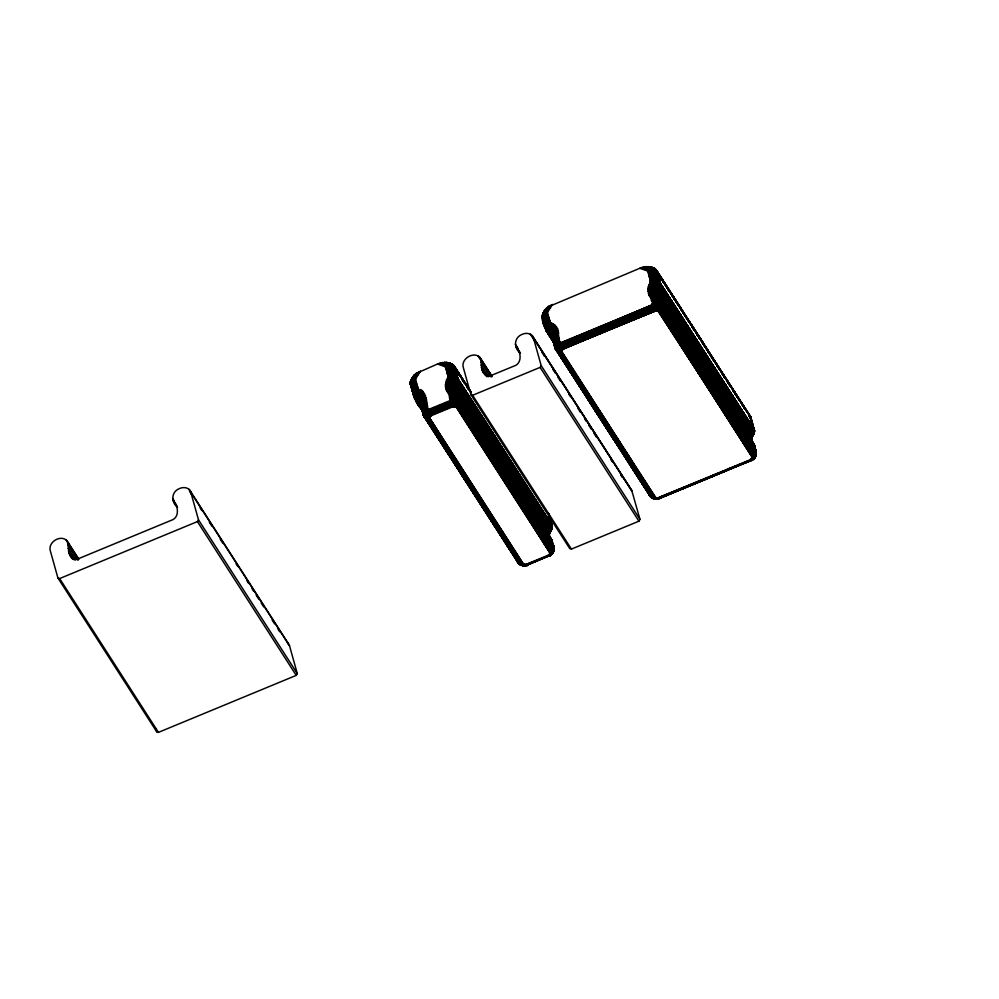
<?xml version="1.0" encoding="UTF-8"?>
<svg xmlns="http://www.w3.org/2000/svg" width="999" height="999" viewBox="0 0 999 999"><rect width="100%" height="100%" fill="white"/><g stroke="black" fill="none" stroke-linecap="round" stroke-linejoin="round"><path stroke-width="1.5" d="M177.585 507.355C170.966 502.435 171.154 492.07 178.908 488.823C182.817 486.6 189.298 487.162 190.747 492.107L198.501 519.855L297.302 673.651L296.228 675.386L158.454 732.367L156.718 731.792L57.917 577.984L50.162 550.237C48.289 541.783 60.864 534.29 67.02 540.771L78.746 559.015M422.34 410.114C413.648 402.122 413.461 391.97 411.263 381.456L414.173 375.212L416.196 373.401L437.45 364.048L446.016 362.387L453.321 364.96L454.795 367.033L458.291 379.732L455.507 386.513L456.168 391.471L551.947 540.322L552.022 543.781L552.135 540.684L548.838 534.627L549.388 530.669L551.76 525.799L549.363 516.096M520.267 353.134C513.648 348.226 513.848 337.862 521.59 334.615C525.511 332.392 531.992 332.954 533.441 337.899L541.183 365.646L639.997 519.443L638.91 521.178L571.428 549.088L569.705 548.513L470.891 394.705L463.149 366.958C461.263 358.504 473.851 351.011 479.995 357.492L491.72 375.736M682.292 488.636L658.666 498.076L654.782 497.564L561.588 351.361L563.561 348.876L631.643 319.942L562.999 347.889L560.377 350.749L607.292 424.7M554.695 343.943L546.441 331.181L542.507 317.819L542.682 314.098L545.404 309.553C539.348 315.984 543.256 326.086 547.552 332.38L555.107 344.093L547.552 332.38L546.977 330.719L547.864 329.895C555.407 330.032 552.722 341.758 553.758 342.495L546.103 330.507L542.732 315.547L543.194 313.112L547.789 307.018L639.722 268.306C645.142 265.846 653.621 265.647 657.067 271.291L680.282 307.255M553.521 342.582L553.334 332.979L551.66 330.644L546.49 326.86L544.005 314.048L547.789 307.018L544.992 313.374L547.539 324.837C549.612 325.899 546.078 329.42 545.741 329.195C543.131 324.113 539.11 313.811 547.452 312.35L546.79 312.562L550.274 322.652C544.992 328.271 549.325 335.527 554.058 339.66L549.475 332.355L547.202 331.668L546.191 330.032L547.165 326.161L550.324 322.627L547.452 312.35L552.41 304.408L546.828 312.325L550.724 305.182L546.241 312.337L548.189 324.2C540.297 331.431 554.657 331.943 553.995 338.923L553.571 339.498C553.658 348.564 551.573 331.181 558.541 333.054C558.478 328.246 554.944 323.838 550.287 322.665L545.941 327.522L546.728 331.643M421.466 403.159L419.48 399.45L413.948 395.442L410.751 382.23L410.976 380.219L414.173 375.212L411.613 380.681L414.635 392.769L414.135 394.518L421.054 400.599L421.89 410.015L423.089 399.413L420.604 395.055L415.559 391.508L412.999 380.045L416.196 373.401L412.038 380.369L414.635 392.769L414.123 397.19L420.504 401.311L424.4 413.598L424.587 416.845L426.461 418.007L429.607 418.057L452.634 454.82M471.366 392.719L454.795 367.033L452.734 365.522L449.75 364.91L446.565 365.971L448.264 376.935C444.705 381.868 444.18 389.485 448.938 393.843L450.062 401.336L452.909 406.743L431.58 415.547L428.896 409.34C421.503 404.845 421.153 422.077 429.72 418.281L523.364 563.998L526.685 564.285L549.325 554.67L549.875 552.734L456.406 407.255L452.909 406.743L450.786 400.537L451.848 398.276L450.412 391.67C446.178 387.237 448.813 381.368 450.561 376.548L446.64 366.046L441.009 362.899C444.905 366.82 450.999 362.849 454.582 366.483L452.185 364.198L448.002 362.724L453.321 364.96M558.541 333.054L558.304 336.526L560.114 343.231L563.211 349.026C561.538 348.826 556.655 349.076 558.004 351.723L581.118 387.974M707.105 358.216L730.431 394.73L659.153 284.49L655.119 282.143L650.536 281.206L647.727 289.198L649.2 295.567C655.968 290.372 662.05 298.214 662.287 304.732L755.669 449.8C757.392 453.808 755.381 459.103 751.136 460.564L659.54 498.139L655.644 497.539L561.7 351.611C555.869 354.146 555.943 346.166 562.524 348.151L654.52 310.627L658.703 310.689L752.259 457.23L750.299 459.74L659.028 497.477C657.042 500.874 650.262 498.364 648.925 494.393L557.43 351.386C551.76 349.001 557.017 338.661 560.889 342.657L563.286 348.414L654.82 311.139L657.916 310.926L717.469 402.26M756.018 450.574L755.906 455.544L753.371 457.954L752.996 459.528L727.547 469.268M549.35 515.909L552.085 526.448L549.013 533.578L552.06 528.359L551.96 525.287L552.222 527.185L551.448 529.807L549.188 532.067M496.328 527.597L520.154 564.098L522.177 565.521L527.222 565.159L521.003 565.134L516.795 560.676L519.193 562.937C520.579 566.321 525.574 566.421 527.984 564.597L548.951 555.931C553.346 554.857 555.007 549.375 553.396 545.554L459.927 400.062L455.644 397.852L450.237 398.526L455.719 398.439L460.039 400.899L553.396 545.554L553.983 547.864L553.121 552.609L548.713 556.293L548.014 555.481L550.561 555.357L552.709 553.246L553.871 546.965L553.434 551.136L550.049 553.296M448.251 453.946L423.663 415.946C421.678 407.917 426.511 408.991 429.695 415.247L431.58 415.547L430.194 415.684L427.46 412.287L427.535 407.929C427.884 403.371 423.264 382.142 416.371 392.295C414.048 398.189 419.006 401.948 422.065 406.343L417.495 399.026L413.948 396.428L410.514 384.44L410.689 380.769L414.173 375.212M450.049 364.098L448.539 362.924C456.456 363.911 457.142 373.851 456.868 380.232C453.583 383.616 452.759 389.21 456.88 392.457C460.102 396.278 462.275 404.745 456.406 407.255L549.875 552.734L551.011 552.122L457.28 406.318L455.294 405.432L451.91 405.769L430.282 414.822L428.434 416.808L428.509 418.643L522.589 563.985L524.487 564.959L527.559 564.822L549.2 555.806L550.824 554.37L551.173 552.459L456.768 406.705L452.235 406.368L430.694 415.347L429.083 416.958L429.12 418.494L521.977 564.135C536.688 566.508 517.844 567.207 517.132 561.438L423.464 415.584C421.366 412.999 427.934 405.794 427.11 409.428L424.4 413.598L424.687 417.357L422.977 414.11C424.225 417.107 429.008 419.568 430.669 416.034M542.757 317.32L542.407 316.608C544.667 309.228 541.121 315.934 542.844 318.519L542.869 316.683C541.283 314.46 545.541 312.637 547.452 312.35L543.294 313.024L546.64 308.029L543.606 314.41L546.615 326.086L543.244 314.335L545.741 309.041L543.194 313.112M421.353 390.646L418.781 395.229L418.444 398.663L417.495 399.026L413.936 396.303L410.389 383.766C412.063 378.234 409.49 381.556 410.864 385.202L410.689 380.769L413.486 376.123L410.689 380.769L415.472 379.033L420.417 371.091L414.81 379.233L418.294 389.335C410.352 395.392 417.457 404.832 422.477 410.252M754.395 430.182L753.733 434.066L751.473 436.326L753.471 434.465L754.495 430.856L754.245 429.545L754.345 432.617L752.547 435.864L754.495 430.856L750.324 416.233L667.944 288.898L670.391 292.769M527.222 565.159L524 565.671L523.638 564.21L521.078 564.972L518.906 563.561L425.025 417.395L425.512 413.773L429.095 410.002L450.062 401.336L454.807 404.058L455.944 406.818L455.631 404.17L449.862 400.661L428.896 409.34L425.986 412.025L424.525 414.997L426.398 416.595L429.595 417.345C427.36 419.655 424.076 417.282 423.139 414.885M525.462 497.939L548.838 534.627L549.525 538.349L549.363 534.115L551.66 529.37L551.186 527.584L457.992 381.506L452.485 365.022L449.825 364.248L446.216 365.734L439.21 363.399L445.342 366.683L448.214 376.948L453.896 378.334L457.992 381.506L552.085 526.448L551.286 529.97L552.222 526.61L548.613 513.299L552.11 525.936C549.825 534.715 551.623 531.368 551.76 525.799L458.191 380.906L454.745 376.96L450.599 365.197L446.016 362.387L452.634 364.498L454.795 367.033L457.804 379.121L454.932 385.801L455.082 389.685L481.743 430.969M553.633 336.613C554.145 331.493 542.832 330.994 547.627 326.586C556.593 324.9 554.145 338.012 556.218 343.631C553.546 346.491 555.606 351.236 559.315 351.598L561.525 351.061L557.617 350.449L557.804 348.976L561.525 344.58L652.597 306.318L659.989 307.018L661.825 308.554L755.494 453.496C757.042 456.58 753.596 459.715 750.798 460.402L682.779 488.386M650.274 266.983C658.391 267.657 659.028 277.048 660.077 283.379C659.752 287.075 655.519 289.847 657.367 293.943C660.988 298.451 665.784 307.992 658.691 311.513L752.16 456.993L752.734 456.718L755.294 454.033L755.669 449.8L697.364 359.665M553.808 546.653C554.183 548.551 552.722 555.357 552.122 552.297C555.681 549 550.948 556.643 548.713 556.293L552.859 552.996L553.808 546.653L541.733 527.522M548.526 556.156C551.336 555.556 554.645 552.272 553.209 549.238L459.103 403.746L455.844 402.11L450.312 402.06L429.345 410.726L424.525 414.997L423.239 413.349C422.515 407.617 417.932 398.676 425.599 395.454M557.617 350.449L556.78 349.825L553.871 337.4L558.404 335.377L559.515 341.233M416.071 398.039L417.232 398.064L417.632 393.219L419.318 389.635L417.732 390.147L416.183 393.693L420.055 396.191L421.853 398.701L422.54 401.798L421.528 404.071L421.553 409.328L421.89 404.071L425.212 402.235L426.411 402.048L425.824 403.334L427.147 408.104M580.232 387.262L555.644 349.263L555.244 345.105C561.9 336.438 557.042 346.491 562.762 349.288L558.116 350.686C554.383 348.089 552.609 341.77 553.871 337.4C553.009 342.557 556.768 346.316 556.93 350.974L651.198 497.077L652.959 498.326L656.231 498.439L653.633 498.701L651.685 497.29L558.266 351.361L558.578 348.601L561.8 345.279L607.242 325.949M553.359 340.297L554.133 338.823C555.806 333.828 552.897 328.821 548.164 327.023L549.712 323.476L551.311 322.964L549.3 327.822L549.475 332.355L547.727 331.943L547.889 326.81L546.815 325.761L544.005 314.048L543.269 313.898L547.452 312.35M548.876 537.824L549.388 530.669L479.445 421.216L526.935 492.532L550.012 529.345L550.511 531.193L549.038 534.727L549.812 532.642M754.495 431.443L750.898 417.557L748.538 414.747L750.012 415.746L750.524 418.394L749.6 415.334L656.131 269.842L650.824 267.183L652.335 268.356M647.727 289.198L654.195 289.722L657.604 292.108L751.073 437.587L751.485 441.258C750.274 436.838 755.232 433.853 754.27 429.67M660.751 299.138C655.606 295.217 655.294 288.499 659.203 283.816L657.03 281.219L652.871 269.455L648.289 266.646L656.006 269.63C654.482 266.82 648.913 268.044 648.838 270.342L650.536 281.194L656.268 282.168L660.476 285.165L742.344 411.8L730.669 393.693M751.485 441.258L751.66 434.927L754.033 429.483L750.012 415.746M756.018 455.069L754.807 457.717L750.998 460.551L755.394 456.868L756.006 450.487L732.392 413.848M553.746 550.811C553.384 555.207 544.73 557.405 552.172 553.908C555.819 549.725 552.497 544.567 551.81 539.984L525.886 499.75M421.765 408.329L415.734 398.613L416.371 392.295L413.761 395.679L413.936 396.303L415.909 393.481L414.822 392.432L412.025 380.719L415.472 379.033L418.344 389.298L414.51 393.544L419.68 397.327L421.341 399.662L421.403 408.603M752.547 435.864L754.158 432.692L752.859 427.347M450.599 365.197L454.195 376.798C448.551 385.639 456.93 392.382 456.431 400.974L458.516 405.806L481.53 442.507L551.523 551.735L551.211 554.457L548.926 554.994L550.474 555.419L553.421 551.748L553.97 547.777L553.871 549.737L541.683 530.244M450.974 363.736L447.14 364.935L442.769 362.55L453.346 365.359L457.792 379.682L551.66 526.398L551.898 528.871L549.825 531.905M682.055 488.336L751.485 460.052L754.058 458.391L754.62 456.605L660.801 310.065L661.038 306.318L658.516 297.202L655.356 291.621L657.554 281.368L654.757 269.28L649.662 266.82L653.259 267.994M616.92 442.819L652.135 497.427C653.071 500.774 662.799 497.452 656.418 498.751L659.864 498.301L752.172 460.015L754.982 457.505L756.156 451.323L662.2 304.32M654.083 268.481L648.626 269.992L641.483 267.657L647.627 270.929L650.486 281.206L656.468 281.056L660.464 283.441L753.933 428.921L754.17 433.129M550.861 530.544L549.8 530.681L551.798 528.921L551.997 525.424M558.266 330.844L553.783 334.365L553.758 342.495C550.362 338.649 565.721 331.955 553.746 339.385M542.519 315.971L542.969 313.549L546.341 312.225L549.163 306.069L545.042 312.899L546.153 312.799L550.274 322.652L548.189 324.2L545.591 312.712L549.425 323.189L554.145 326.236L556.443 329.458L557.205 335.552L555.119 338.411C559.79 351.598 553.633 352.959 553.434 338.773M752.022 424.45L750.898 417.557L753.059 427.584M423.464 415.584L421.416 406.843L422.864 404.795L426.223 403.234L422.177 405.794L421.541 409.253L423.301 401.148L423.089 399.413L421.853 398.701M543.094 316.046L542.957 313.599L545.129 310.052L544.942 312.3M705.606 479.045L728.408 469.805L659.727 498.289L653.783 498.676L559.54 352.048L561.663 350.462L556.98 348.164L561.063 343.256L583.891 333.878L560.302 343.818L559.103 342.744L557.817 336.688L558.441 341.82L555.219 346.678L556.518 348.351L556.818 345.829L560.114 341.87M750.536 441.221L753.621 434.066L753.458 431.843L659.989 286.351L656.056 283.017L650.536 281.194L648.264 270.604L641.483 267.657M596.253 406.343L655.169 497.102L651.198 497.077L557.43 351.386C556.518 348.476 561.7 348.214 563.561 348.876L654.82 311.139L652.147 304.92L652.434 302.809C655.631 301.698 660.938 301.261 662.312 305.157L755.756 450.224C758.99 460.039 746.203 462.45 739.784 464.46M556.518 326.91C553.508 328.833 550.774 333.204 553.458 336.476M550.511 531.193L551.186 527.584L469.255 400.499M553.871 549.737L551.61 539.622M754.357 446.316L753.895 443.881L716.308 385.389M649.2 295.567L650.474 297.302C653.346 294.63 658.741 294.093 660.426 298.389L754.083 444.243L756.231 451.623L754.932 457.305C753.658 458.778 749.824 460.914 752.147 459.615C757.142 458.154 756.355 450.811 754.607 447.127M656.855 270.741L653.97 268.244L651.723 267.695L654.919 268.756C658.478 272.59 659.74 279.32 659.153 284.49L659.615 286.925L671.053 305.482L670.654 306.081M454.046 365.859L457.167 378.559L455.257 382.33L455.507 386.513L548.975 532.005L548.826 536.301M424.538 393.594L421.728 396.328L420.379 399.438L421.665 404.845L421.303 407.792L421.553 404.745C421.328 409.403 423.289 418.569 429.907 416.745C424.213 415.334 422.789 407.829 423.201 402.959L425.362 412.937L429.982 416.645M450.312 402.06L454.757 404.745L455.644 406.668C460.352 401.036 455.881 391.171 449.862 388.336L449.662 383.042L451.848 378.209L452.747 378.246L457.717 382.093L481.081 418.469M755.956 455.307L754.794 457.579L751.96 458.541L754.595 458.066L755.232 454.495M753.446 459.103L751.248 459.215C755.456 459.29 757.205 453.971 755.781 450.649L662.287 304.732C660.526 302.01 653.97 301.024 652.359 303.733L655.182 311.001L562.524 348.151M72.852 559.278C66.896 554.333 69.618 546.715 67.02 540.771M484.99 374.687C479.657 370.042 482.704 362.899 479.995 357.492M553.296 552.185L552.847 546.078M456.231 407.03C462.762 402.684 458.578 392.52 453.384 388.698L453.221 384.478L455.282 377.11L452.485 365.022L447.39 362.562L450.811 363.723L445.342 366.683L437.45 364.048M661.688 303.696L661.388 308.004L658.503 311.288M555.844 344.942L557.842 346.416L561.925 345.592L653.521 308.616L657.092 308.316L659.939 309.215L753.458 456.718L752.622 459.203L727.934 469.767M756.156 453.996L756.143 451.223L756.156 453.996L662.2 307.043L657.592 304.158L652.359 303.733C654.42 301.211 655.332 309.003 655.706 310.851L654.195 310.027L562.587 347.078L556.668 347.727M437.612 436.538L426.223 418.481L426.386 414.797L429.632 411.488L450.599 402.822L455.257 406.556L456.73 403.047L456.63 398.676C447.627 395.254 453.196 401.473 453.434 406.593L451.91 405.769M453.384 388.698C455.931 392.382 458.553 396.74 457.542 401.386L458.341 403.858L455.994 406.843L458.766 402.073L454.32 389.123L451.123 388.299L446.029 389.348M752.272 457.942L755.356 456.63L755.781 454.07L658.703 305.232C658.154 301.174 661.076 302.31 659.815 305.644L661.251 309.515L731.206 418.818M629.52 315.01L606.805 324.75L652.597 306.318L657.03 308.991L657.916 310.926L659.989 307.018L657.467 296.928L654.258 291.246L656.468 281.056L652.871 269.455L647.627 270.929L639.722 268.306M453.921 406.506C454.82 401.061 450.449 397.003 450.412 391.67L453.758 390.896L456.88 392.457L525.749 499.475M483.279 439.26L459.865 403.209C457.717 399.625 452.385 401.586 450.087 399.475L455.319 399.9L459.927 402.784L483.316 438.686L483.404 437.275L471.703 419.318L518.356 493.481M557.592 328.783L553.334 332.979L553.309 341.521M650.536 281.194L655.794 280.944L652.26 269.48L651.311 268.169L646.74 266.633L651.61 269.555L655.794 280.944L660.564 284.578L754.033 429.483L718.968 374.85M584.403 335.314L561.525 344.58L652.871 307.08L657.542 310.814L659.003 307.305L659.053 302.635M426.024 418.394L429.72 417.045C424.837 416.483 422.165 411.138 421.84 406.73L423.688 404.233C426.073 398.276 421.503 393.156 416.508 390.771L414.173 379.47L417.482 372.565L413.211 378.921L411.201 379.782M455.282 377.11L451.186 364.46L445.804 366.146L448.264 376.935L454.195 376.798L458.179 379.183L551.648 524.662L551.66 529.358L549.875 530.444L551.223 529.82L551.66 526.398L457.792 379.682L453.521 376.685L449.026 364.173L450.861 364.136M556.293 343.531C555.781 336.089 557.342 327.048 548.389 324.001L546.153 312.799L546.815 312.437L544.318 312.412M552.297 541.146L549.625 536.962C552.085 541.196 556.543 548.488 551.011 552.122L538.973 534.153M459.927 400.062L553.471 545.966L552.959 550.237L553.908 548.588M416.196 373.401L412.487 380.369L414.985 392.644L418.294 389.335L414.81 379.233M547.789 307.018L544.467 313.698L546.977 325.961L550.287 322.665L549.712 323.476M728.408 469.518L751.236 460.177L753.234 458.017L753.096 459.465L750.798 460.402M553.409 341.745L553.546 338.062C554.145 342.769 555.044 351.211 561.55 350.774L560.451 351.586C557.405 351.523 560.714 347.14 562.387 346.653L656.206 308.978L660.339 310.502L684.115 346.478M552.135 527.759L550.586 530.681L552.11 526.198L549.5 516.745M648.776 284.515L654.894 286.576L658.191 289.435L751.66 434.927L752.097 436.9L750.773 439.535L754.432 431.531L750.374 416.521M421.303 407.642L421.453 405.444M558.204 336.563L555.719 337.912L557.342 347.29L561.838 350.149L557.342 350.924L569.193 369.63M652.097 268.506L645.054 266.808L649.55 269.093L652.634 269.106L655.794 280.944M557.092 336.9L557.205 335.552L558.291 344.955L562.4 349.55L558.066 351.748L651.198 497.077L648.925 494.393L648.064 491.421M509.028 546.003L520.791 564.198L522.877 565.534L525.324 565.659L525.674 564.522L548.289 555.881L550.649 553.508L492.657 461.151M558.266 351.361L570.479 370.142L558.778 351.498L562.075 349.85L557.842 346.416L560.114 343.231L653.259 305.457C654.42 297.24 660.888 306.755 657.13 310.739L653.184 307.854L561.613 344.817L557.991 345.354L556.805 347.365L555.719 344.68L557.267 351.273M750.998 419.18L754.345 430.981L752.572 433.466L753.134 433.017L752.784 435.452L753.471 434.465M449.275 364.385L442.769 362.55L447.265 364.835L450.349 364.847L453.047 376.898L448.264 376.948L449.238 376.723L446.565 366.084L450.874 376.536L448.264 376.935L452.747 378.246L450.936 383.416L451.123 388.299L453.721 392.345L457.967 394.268M657.529 498.114C657.667 499.662 660.826 498.426 659.839 497.052M753.933 458.566L756.068 454.483L754.807 457.717L752.846 459.615M755.569 456.443L754.395 456.555M523.364 563.998C520.067 565.659 524.75 565.771 525.024 564.984L527.197 565.234L550.024 555.157L548.851 556.306L553.384 551.723L551.61 553.796L549.325 554.67C553.458 555.806 554.22 548.801 552.809 546.178M452.734 365.522L456.218 377.51L455.257 382.33L550.012 529.345L551.123 528.733M673.988 323.189L662.312 305.157C659.365 300.012 650.237 306.069 651.223 298.102L650.474 297.302C651.885 296.778 662.999 299.45 657.891 295.579L661.775 304.096L662.025 308.004L755.494 453.496L662.15 307.467L660.127 305.769L652.147 304.92L560.889 342.657M593.768 406.506L652.772 497.514C654.62 500.611 658.516 497.152 654.195 498.638C653.209 497.852 655.694 499.512 656.068 498.039L654.42 498.901L650.149 496.166L555.119 348.201M458.766 402.073L459.49 399.85L457.829 393.881L454.133 392.57L448.938 393.843L449.275 392.282C445.354 388.024 446.653 381.768 449.15 377.16L447.602 377.947L455.257 382.33L457.23 381.456L456.93 379.558L449.225 376.785L455.194 377.947M756.156 451.323L755.781 454.07L662.15 307.467L685.551 343.519M651.61 269.555L655.381 280.869L655.032 282.505L650.536 281.206L657.092 283.641L653.995 281.231L650.774 269.455L643.281 267.145L648.626 269.992L647.627 270.929L651.823 268.281L654.757 269.28L658.491 281.768L657.542 286.588L706.143 359.977L752.834 434.915L754.495 430.856L750.324 416.233M558.291 344.955C553.658 344.068 559.178 340.959 561.063 343.256L652.347 305.594L657.092 308.316L658.229 311.076L660.963 306.918C662.537 300.449 657.829 293.506 651.123 298.152M751.473 439.635L751.81 442.607L751.123 438.886L657.654 293.394L653.046 291.009L647.814 291.471M522.24 564.46L519.642 564.285L516.933 561.076L520.616 564.897L426.511 418.144L427.048 415.035L429.945 412.262L450.899 403.596L454.845 406.493C456.78 402.11 455.107 389.96 448.938 393.856C451.198 389.96 460.527 395.567 455.606 391.321L458.741 398.901L458.978 405.257L517.37 496.228M457.28 406.318L457.355 404.021L453.883 400.499L450.062 401.336M551.348 529.807L550.549 530.669L551.46 526.997L457.992 381.506L504.732 454.258M730.544 419.505L659.64 309.802M754.345 432.617L752.821 434.727L753.933 433.628L753.945 430.656L718.905 376.024M449.862 388.336C453.908 391.508 452.285 399.288 458.578 398.801L458.454 405.869L540.247 533.166M552.709 553.246L552.872 551.76M661.738 304.47L661.101 303.546L661.138 308.566M447.265 364.835L450.874 376.536L447.327 365.784L441.009 362.899L446.216 365.734L450.324 365.209L454.195 376.798M494.992 457.105L553.396 548.276L553.121 552.172L549.999 553.683L553.084 552.385L553.758 547.989M417.482 372.565L413.586 379.57L416.196 390.871L414.635 392.769L411.251 381.019L415.472 379.033L413.211 378.921M553.871 337.4L553.683 339.835M449.125 365.035L452.21 376.548L451.098 379.383L453.771 378.771L451.66 377.222L448.264 376.948L452.747 378.246L453.109 376.611L449.338 365.297L444.455 362.375L449.25 363.836M527.747 564.972C526.523 563.374 526.548 565.834 527.971 564.847L527.197 565.234C525.212 564.447 521.94 566.808 520.154 564.098L485.239 509.577M656.543 270.254L654.757 269.28L651.41 269.293L654.495 280.794L649.55 269.093M549.213 537L549.325 532.729L551.46 526.997L481.156 418.319L492.944 436.288M652.26 269.48L650.099 269.88L652.809 280.956L651.485 281.119L648.838 270.342L653.146 280.794L649.6 270.042L643.281 267.145L648.488 269.992L647.627 270.929M652.834 280.806L648.838 270.342L652.834 280.806C650.736 285.926 648.276 293.044 653.933 296.928C656.955 294.505 663.511 301.174 658.603 296.066L659.278 297.29M549.163 535.589L549.388 530.669L455.919 385.177L451.461 381.718L446.491 380.257M751.91 441.221L754.72 446.178L658.441 295.729L657.779 290.771L660.564 283.991L657.067 271.291L655.119 268.893L652.06 268.007L655.119 268.893M658.191 289.435L751.66 434.927L751.123 438.886L753.184 443.918L730.207 407.093M751.635 438.374L751.098 440.559L752.172 436.301M410.826 380.694L410.414 383.903L413.761 395.879M421.516 407.58L421.366 406.98M555.182 346.828L556.78 349.825L555.144 347.689L553.496 340.909L555.719 337.912M751.435 439.835L751.248 436.263L716.183 381.868M411.613 380.681L415.472 379.033L410.976 380.219L411.526 379.495L410.389 382.43L414.135 394.518L411.426 381.293L412.025 380.719L410.539 382.654L410.764 384.603M754.158 432.692L753.034 434.09L753.933 433.616L754.357 430.706L742.344 411.513M550.387 530.044L552.122 527.659L551.648 524.662L458.291 379.732L453.047 376.898L455.931 379.495L456.318 381.393L551.186 527.584L457.505 380.869M483.304 436.538L460.002 400.474L457.867 398.763L458.678 399.6L458.578 398.801L458.578 401.411L457.842 401.511M543.081 314.772L542.507 316.171L545.941 328.758M421.89 409.19L414.448 397.864L410.527 384.503L410.701 381.705L413.948 395.442M654.57 305.357L655.481 302.46L654.083 297.24L655.169 296.878L658.803 304.57L658.054 305.045L652.147 304.92L561.063 343.256M660.177 303.409L659.128 305.357M457.904 399.15L456.855 401.099M553.883 341.708C544.455 331.293 547.302 328.996 553.721 337.113C549.9 333.728 551.573 328.109 555.094 325.299M415.109 398.726L420.055 401.173L421.715 403.771C417.919 400.387 419.605 394.78 423.114 391.983M413.673 379.058L418.294 389.335L416.508 390.771L414.822 379.121M456.893 382.043L456.543 383.866L491.358 438.911M651.311 268.169L655.619 269.618L660.476 285.165L753.945 430.656L753.408 432.992L752.297 433.603L717.17 379.208L728.458 398.214L658.828 288.112L659.165 286.301L655.918 283.466L654.545 284.303C651.847 288.374 652.684 295.155 657.404 297.215M549.987 529.945L550.749 529.832M545.591 312.712L544.73 312.312M752.284 457.292L754.532 456.118L755.968 453.721L754.058 458.391M752.322 457.554L753.558 457.205L754.72 455.007L731.58 418.306M553.646 549.288L553.458 551.098L494.493 459.053L552.747 550.312L553.159 551.56L552.097 553.596L549.875 553.983L551.835 552.684L552.397 550.824L529.058 514.398M658.903 302.934C653.758 296.74 649.213 288.861 654.095 280.769L650.274 269.83M425.124 414.635L423.726 411.363L425.362 412.937L430.269 413.024L451.236 404.358L455.631 404.17L458.516 405.806L470.254 423.938L481.88 442.182L458.516 405.806L454.757 404.745L451.573 405.094L430.606 413.761L427.609 417.27L509.765 546.003M554.92 338.599L555.606 344.418L555.182 336.288L555.681 337.55L554.882 338.349L554.433 336.8M653.059 304.795C656.331 301.686 650.199 299.2 651.548 296.541C646.765 292.058 648.688 276.573 657.479 282.205L659.028 284.39L658.266 287.362M456.318 381.393L454.982 378.883L451.76 376.735L448.002 365.572L445.342 366.683L446.878 365.334M551.873 542.932L552.085 542.057M648.638 492.095L650.699 496.815L654.008 498.763L655.644 497.539C653.034 501.286 646.415 492.32 650.886 495.591M657.941 497.802C658.129 500.249 654.857 498.538 653.97 497.452L560.926 351.86L561.276 350.025L563.286 348.414L654.52 310.627L563.261 348.364M659.04 310.951L660.726 307.442M456.768 406.705L456.58 403.708L452.535 400.437L452.297 401.099L456.393 404.358L456.431 406.443M553.671 550.624L553.696 549.462L550.649 553.508M558.541 345.504L558.828 344.393L557.155 342.932M453.496 401.111L456.531 400.312L456.905 398.414L454.745 391.021L456.081 392.619M658.803 304.57L659.128 302.347L656.031 295.155L657.916 302.123M455.169 392.407L453.758 390.896L455.719 398.439L454.632 400.574L454.408 406.468L451.236 404.358M659.515 285.714L657.542 286.588L654.545 284.303L655.032 282.505L651.485 281.119L655.119 282.143L656.056 283.017L653.383 283.641L649.887 282.205L651.423 281.418L650.536 281.219M657.991 302.697L656.905 304.832L656.68 310.726L653.521 308.616L562.087 345.979L559.477 348.339L558.641 350.886L652.772 497.514L655.394 497.352M547.102 332.055L547.489 331.144L549.213 331.381L548.051 331.356M414.248 379.445L417.432 389.872L418.306 389.335C411.263 395.279 417.245 404.433 422.277 409.465L414.123 397.19L415.184 392.844L418.306 389.335L414.51 393.544L410.939 380.881L410.402 381.968L414.135 393.756L410.751 382.23M422.54 401.798L424.013 398.676L426.273 397.527M555.294 334.465L555.993 332.005L554.545 331.106M429.72 418.281L523.189 563.773L521.565 564.972L519.917 564.547L518.281 562.524L518.718 563.486L519.817 564.485L426.223 418.481L438.199 436.75M682.767 488.673L659.952 498.176C659.015 499.825 657.804 496.965 659.303 497.864L751.198 459.802C753.258 460.164 755.519 455.794 753.271 458.941L705.356 479.42M414.51 393.544L411.65 379.383M542.719 314.51L546.49 326.86L544.118 313.024L543.481 313.074M553.458 342.245L546.203 330.169M453.346 400.449L454.37 397.789M450.974 401.198L451.186 400.499L452.297 401.099M557.042 346.803L562.25 346.353L653.858 309.353L656.193 310.764L655.631 304.707L656.705 302.51L655.082 296.678M417.432 389.872L416.571 392.457L418.082 391.958M546.49 326.86L549.612 323.376L548.551 325.786L550.062 325.287M751.61 436.988L753.408 432.992M553.421 341.82L553.921 340.234M557.205 335.552L556.768 337.237L558.104 342.02L557.117 337.063L558.404 335.377M754.07 433.166L752.934 434.415L754.27 431.293M543.606 314.011L546.128 327.834L549.1 330.282L547.877 330.294M553.646 339.935L553.309 341.421M756.255 452.185L755.793 453.758L662.025 308.004L656.156 304.757L655.769 305.369L659.377 308.891L658.753 310.726M413.648 379.22L412.537 379.795L416.196 390.871L417.532 389.96L415.334 391.795L412.5 380.082L415.334 391.795M553.97 547.927L553.733 546.316M754.407 431.918L753.608 433.703L753.745 431.256L683.691 321.99L707.017 358.516M552.072 526.735L552.147 527.272M410.502 381.306L413.224 376.573L411.163 379.882M553.434 551.136L553.558 548.613M553.833 340.047L554.37 339.21M424.013 411.376L424.313 410.514L430.269 416.346L425.412 417.532L423.002 414.498M555.993 344.705L556.306 343.843L557.417 344.755L557.842 346.416M543.244 314.335L542.694 315.022M411.251 381.019L410.701 381.705M751.31 438.986L752.097 436.9L750.599 438.136M720.429 398.951L673.688 326.261L755.294 454.033L753.496 458.716L751.598 458.928L754.37 457.854M414.123 397.19L413.948 396.428L414.985 397.402L420.055 396.191M454.632 400.574L454.395 398.014L453.209 398.201L452.122 400.437M656.905 304.832L655.394 297.09L657.142 296.628M558.828 344.393L559.815 343.481M445.916 366.258L448.002 365.572L452.21 376.548L448.089 364.323M546.391 330.944L547.39 326.373L550.274 322.652L547.315 325.112L544.492 313.399L547.315 325.112M655.344 497.302L654.745 498.951L656.43 497.814C656.668 499.999 657.829 497.49 659.952 498.176M650.411 269.068L653.758 269.106L656.555 270.667L660.002 282.854M429.632 411.488L427.135 411.638L428.134 408.554L427.11 409.428L425.999 408.778L424.225 410.302M551.898 527.934L550.849 528.758L551.898 527.934L551.336 529.42L551.873 528.434M755.793 452.972L755.881 453.646M548.076 332.63L553.958 341.733L548.301 332.143M416.321 398.813L421.928 408.404M522.802 564.26L522.802 565.496L527.197 564.947M704.932 362.175L751.66 434.927L728.296 398.551L728.933 397.227M648.314 293.606L650.849 292.782L651.76 290.909M559.328 344.667L652.347 305.594L561.276 343.906L558.179 346.915L557.18 350.162L554.832 347.078L555.294 348.489M520.604 564.585L439.385 436.9L474.95 491.421L451.735 455.032M655.369 498.826L654.595 498.226M560.814 345.092L561.326 344.056L629.757 315.709M414.772 398.014L417.232 398.064M546.753 331.343L549.213 331.381M542.607 314.71L544.817 311.014L542.919 314.161M720.117 399.725L673.588 326.536L755.294 454.033L661.55 309.078L719.705 400.387M518.181 494.617L553.159 549.4L551.81 553.146L549.687 554.283L551.785 554.133M561.126 345.741L561.613 344.817L607.192 325.824M753.596 433.516L752.659 434.303L753.745 431.256L660.277 285.764L656.331 270.117M411.663 380.394L413.024 377.023L410.964 380.282M415.222 398.351L416.034 397.902M451.373 399.388L452.747 397.914M653.646 303.646L654.258 302.397L652.684 295.929L654.108 302.322L655.631 304.707M450.087 399.475L450.237 398.526M672.452 328.271L660.027 310.127L659.839 307.655L658.104 305.682L658.703 305.232M548.026 331.231L546.191 330.032L547.889 326.81L549.612 326.548M412.325 379.083L415.084 374.3L411.963 379.22M561.463 346.391L584.64 335.926M654.395 304.695L654.982 303.696M411.825 379.558L412.5 380.082M753.608 433.591L753.458 431.843L659.989 286.351L655.019 269.78M546.54 330.394L547.589 327.872M414.56 397.078L415.609 394.543L417.307 394.493L415.971 394.792M630.981 318.681L562.699 347.29L559.79 350.649L652.559 497.877L650.399 496.453L626.011 458.741M549.662 323.426L546.565 330.532M57.917 577.984L59.64 578.558L197.415 521.59L198.501 519.855M421.653 406.605L421.478 401.898L424.013 398.676M470.891 394.705L472.627 395.279L540.109 367.382L541.183 365.646M653.833 282.005L651.685 281.493L651.011 282.567L652.634 281.805M451.848 378.209L450.636 377.659L449.912 378.796L451.486 378.022L456.518 380.706M410.689 380.769L412.887 377.447L411.563 379.87L412.799 378.271L412.974 379.021M652.909 281.918L652.185 283.054L653.771 282.28M557.18 350.262L556.93 350.974L555.144 347.789M654.12 282.455L653.383 283.641L654.545 284.303M543.643 312.712L546.64 308.029M545.192 312.25L549.163 306.069M414.273 378.908L418.893 371.778L414.847 379.008L413.149 379.133M455.994 383.117L456.78 381.905L456.081 378.958M751.136 460.564L754.982 456.843M717.682 378.384L753.458 431.843L659.165 286.301M696.565 363.686L755.569 454.582L755.406 456.418L752.771 458.254L754.67 455.069L660.264 308.641L657.117 307.605L653.184 307.854L561.8 345.279L652.871 307.08L659.839 307.655L755.157 456.019M410.289 382.555L413.761 395.679M561.813 347.028L630.619 317.857M415.609 394.543L414.535 396.128M551.985 553.646L552.122 552.297M648.551 269.93L649.412 269.193L645.054 266.808L650.237 268.906M753.708 432.842L753.096 433.741L753.683 433.266M550.012 553.034L552.996 550.824M548.926 556.181L550.899 555.019M424.5 410.626L424.65 403.871C427.06 398.264 423.126 392.095 417.732 390.147M556.381 343.743L557.08 342.782M431.268 415.035L428.633 414.26L427.172 416.296L427.097 418.269L439.972 436.85L521.977 564.135L518.781 563.473L423.326 415.197C422.227 413.037 425.724 419.505 425.924 414.298L428.633 414.26L430.269 413.024M656.355 498.626C658.016 497.177 654.957 500.074 655.943 497.689M753.146 434.802L752.097 436.163L752.684 435.015L751.997 435.164M719.218 400.999L754.095 457.405L752.297 457.842L755.019 454.57L662.025 308.004L685.476 343.968M543.943 312.55L545.079 312.675L544.53 313.112L548.189 324.2M553.346 323.976C549.088 328.209 549.775 335.015 554.333 338.923M556.793 349.038L562.162 347.615L630.956 318.606M414.135 394.518L416.945 391.196M548.938 324.513L546.128 327.834L542.37 315.746L545.741 329.195M425.537 409.49L427.535 407.929M446.216 365.734L445.342 366.683L447.327 365.784M551.735 554.408L552.534 553.458M422.44 403.471L423.626 411.101L422.39 405.881C427.172 401.823 425.075 402.572 426.211 410.389L427.135 411.638M552.335 542.869L551.985 543.344M550.724 555.269L550.961 553.758M545.129 312.45L546.84 312.275L545.704 312.212M754.557 457.317L751.885 458.641L754.595 457.13L755.281 455.082M547.677 324.975L549.562 323.326M630.706 461.051L654.782 497.564L654.008 498.763L655.082 498.326M657.542 286.588L659.303 283.254L654.82 269.73L652.871 269.455M752.834 434.915L753.621 434.066M750.561 419.78L754.345 430.981M426.76 418.631L429.595 417.345M525.973 565.059L523.626 565.671L523.601 564.185L521.153 565.022L524.075 564.697M550.024 553.583L552.447 550.749L458.978 405.257L455.744 403.484L450.899 403.596M554.133 338.823L554.77 338.186M550.849 529.133L551.411 528.134M557.517 342.807L559.515 341.246M416.196 390.871L413.586 379.57L415.559 391.508M545.566 312.887L547.539 324.837M417.632 390.06L415.696 391.658M422.927 405.269L424.4 410.414M423.726 411.363L423.514 412.375M548.488 324.101L549.462 323.239M751.723 459.465L752.734 456.718L683.316 347.165M454.37 381.543L455.482 380.594M656.655 285.801L657.754 284.852M425.162 409.615L426.049 408.866M648.051 286.863L650.624 287.025L652.509 285.452M551.985 553.171L552.847 552.834M558.141 342.108L559.14 341.458L558.441 341.82M658.691 497.664L656.768 499.038M549.987 554.707L548.913 555.544L550.024 555.157M456.431 400.974L454.72 401.223M549.375 555.257L552.097 553.596L551.985 551.298L493.543 460.389L552.247 551.86M683.853 319.942L660.564 283.991L655.332 281.156L658.204 283.753L658.316 285.377L657.255 283.142L654.045 280.994L655.381 280.869L651.373 269.593L648.114 270.442L652.372 268.781L655.619 269.618L667.382 287.737M426.885 411.001L426.198 408.878L427.172 408.166L426.523 408.641L431.093 415.771L425.299 416.146L425.462 417.707L437.162 436.276M651.823 268.281L649 266.708L652.434 267.932M449.538 364.023L446.728 362.45L450.149 363.686M655.656 498.101L655.856 499.063L659.977 497.914L656.568 498.638L658.803 498.089M448.189 393.044L450.412 391.67L451.66 392.669L454.033 399.612M655.644 285.04L658.004 284.29M453.359 380.781L455.731 380.045M525.836 564.685L524.887 565.347C521.203 567.894 514.535 557.654 519.492 564.185M469.992 424.188L457.754 405.869L457.567 403.396L455.831 401.423L459.752 403.746L553.209 549.238L459.552 404.295L529.495 513.698L553.521 549.5M527.147 564.622L525.199 565.659L523.951 564.36L521.64 565.022L523.101 564.497M421.753 406.069L422.39 405.881M752.259 457.23L753.995 456.381M452.897 392.619L448.938 393.856M651.211 298.102L653.933 296.928L653.846 295.492L655.993 296.603M648.114 270.442L650.948 269.668M551.71 552.122L549.987 552.971M445.342 366.683L446.565 365.971L450.561 376.548M492.519 461.238L527.497 515.834M423.301 401.148L426.548 399.737M452.26 380.045L454.82 379.395L450.524 376.698L451.823 376.511L447.827 365.634L445.841 366.196L439.21 363.399M551.173 554.845L549.862 555.357M552.022 554.108L549.612 554.383L552.322 552.872L552.397 550.824L458.553 404.857M423.713 404.408L424.787 403.908L426.198 408.878M653.995 281.231L652.809 280.956L654.095 280.769L650.099 269.88L648.226 270.554L650.137 269.668M446.928 391.321C450.949 388.349 456.481 389.685 458.341 394.493L470.104 412.924M551.061 530.194L549.8 530.681M451.448 398.326L450.649 398.414L449.338 393.681L450.449 393.194M655.169 296.878L651.598 297.914L653.708 302.422M456.868 401.723L457.542 401.386M659.14 305.981L659.815 305.644M450.624 393.244L451.273 392.794M524.737 565.022L523.401 564.835M560.539 344.443L652.597 306.318L561.276 343.906M447.102 365.547L449.975 365.222M557.817 336.725L555.694 337.724M753.558 457.205L754.969 455.694M448.738 378.309L451.486 378.022M658.878 498.389C658.191 499.85 656.256 496.89 657.23 498.638L705.057 479.133M656.593 498.951L657.367 498.164M652.147 304.92L561.088 343.331L584.04 334.328M653.583 498.189L652.185 497.889L654.782 497.564M630.332 317.207L562.087 345.979L653.184 307.854L561.925 345.592L607.492 326.561L584.565 335.726M585.152 337.1L630.656 317.957M608.391 328.559L653.858 309.353L562.587 347.078M584.19 334.752L629.82 315.884M584.939 336.638L607.717 327.098M562.162 347.615L608.441 328.659M631.318 319.343L585.689 338.211M563.561 348.876L609.053 329.782M631.942 320.454L586.313 339.323M685.576 486.788L659.028 497.477L751.148 459.84M688.423 485.589L692.694 483.803M750.574 460.127L704.932 479.008M585.252 337.325L653.521 308.616L562.25 346.353M652.722 297.44L651.598 297.914L651.548 296.541L652.859 297.402M561.613 344.817L652.871 307.08M562.924 347.752L654.195 310.027L657.579 309.69L659.552 310.564M585.876 338.574L631.618 319.905M682.504 488.823L705.581 479.308M584.702 336.076L607.554 326.723M585.027 336.825L607.879 327.485M682.18 488.511L659.303 497.864L659.864 498.301L658.041 498.214M561.326 344.056L607.055 325.449M585.352 337.537L608.216 328.221M562.699 347.29L654.195 310.027L562.999 347.889L586.001 338.811M563.286 348.414L654.82 311.139L631.78 320.192M712.662 475.512L716.945 473.763M729.782 468.531L735.501 466.208M606.718 324.463L629.582 315.172M453.721 392.345L452.797 392.42M652.909 297.502L654.008 297.078M430.944 414.435L424.812 414.036L423.851 411.613M446.565 366.084L445.954 366.308L448.214 376.948M549.05 324.638L550.636 324.076M417.07 391.308L418.656 390.759M649.15 269.593L651.41 269.293M660.089 306.381L660.776 306.156M417.632 393.219L415.909 393.481L416.096 394.118M457.817 402.122L458.504 401.91M656.418 281.406L657.03 281.219L653.458 268.719M450.649 398.414L451.835 398.164M454.145 377.147L454.745 376.96L451.735 365.284M417.894 399.85L418.668 399.612L422.39 405.619L419.056 400.424M440.571 436.738L427.709 418.319L429.545 417.719M550.561 555.357L548.289 555.881M454.87 392.37L451.798 392.982M425.986 412.025L429.945 412.262M429.295 416.583L425.437 418.069L425.025 417.395M445.529 387.212L450.761 386.75L455.369 389.135L548.838 534.627L550.149 538.623L549.125 535.851L549.999 537.749M642.894 479.12L560.451 351.586L561.588 351.361M454.058 397.802L451.96 398.039M561.026 351.511L631.655 460.776L595.816 406.456M455.257 377.51L457.03 378.996M448.002 365.572L449.088 365.334L453.109 376.611L451.76 376.735M648.851 270.217L649.6 270.042M458.691 402.659L459.69 403.908L458.653 401.998M424.425 410.739L426.773 411.126M657.617 302.098L656.643 302.048M661.563 306.78L660.926 306.243M549.712 530.906L550.399 530.769M547.952 328.109L549.3 327.822M651.61 297.939L652.921 302.635L654.258 302.397M418.381 397.59L421.079 397.352M617.132 442.869L558.666 351.935L652.135 497.427L653.383 498.613L654.208 497.764M654.27 302.522L655.456 302.285M657.317 296.641L658.653 297.552M557.117 337.063L556.118 335.864M455.906 392.582L455.044 392.382M450.599 402.822L455.806 402.797L459.278 404.82L494.542 458.966M457.167 378.559L493.331 434.952M659.452 282.817L660.077 283.379M656.68 302.272L655.481 302.46L656.306 303.871M752.759 459.677L751.198 459.253M650.849 292.782L655.669 292.957L657.929 294.618L695.316 352.734L683.791 334.765M660.127 305.769L660.851 305.669M456.543 398.014L454.57 398.276M449.862 400.661L450.786 400.537M658.816 302.272L656.842 302.522M428.346 418.306L429.607 418.057M456.218 377.959L453.583 365.909M415.871 395.929L417.132 395.754M547.852 329.258L549.125 329.083M658.503 282.218L655.868 270.155M445.442 384.952L450.699 385.114L454.745 387.15L478.821 423.226M652.934 302.672L653.733 302.585M429.095 410.002L427.834 410.139L429.345 410.726M414.822 379.17L414.248 379.008M551.036 333.741L553.571 337.662L551.036 333.741L553.783 334.365M561.525 351.099L558.116 350.786M430.619 416.071L425.811 416.508L424.587 416.858L424.95 417.644L424.325 416.558M419.48 398.426L420.629 398.401M426.511 418.144L428.921 417.445M551.473 331.743L552.622 331.73M415.896 396.965L417.107 396.953M670.878 329.458L694.38 365.746L659.815 310.901L741.795 438.049L754.482 455.981M447.852 365.409L448.676 365.409M521.128 564.622L497.627 527.822L521.378 564.198L522.877 565.534L524.325 564.472L524.837 565.322C526.985 566.458 525.536 563.536 527.559 564.822M661.038 306.318L661.001 303.484M519.03 562.624L517.445 561.688M651.186 496.266L648.788 494.006M445.766 382.605L452.135 383.903L455.507 386.513L548.975 532.005L478.721 425.187L513.773 479.582M653.683 268.194L651.298 267.42L653.97 268.244M450.524 363.873L451.585 363.948L449.026 363.161L454.27 365.996M448.264 376.948L451.548 377.747M521.078 564.972L519.605 564.235L507.992 545.779M417.495 399.026L415.572 399.051L422.215 409.428M617.757 442.957L582.317 388.361L594.268 406.581M754.357 430.706L672.19 303.134M449.163 377.085L450.636 377.659M523.588 565.209L521.003 565.134L519.193 562.937L521.303 564.423M652.097 496.491L652.297 497.614L653.296 497.752L652.397 496.515M455.119 392.957L453.121 392.832L452.684 390.971L454.008 392.32M430.606 413.761L425.299 413.024L425.512 413.773M651.198 269.043L652.609 269.468L656.468 281.056M458.816 399.3L553.508 546.391L553.396 548.276L459.39 402.609L483.379 437.749M652.672 498.239L650.699 496.815L554.982 347.814M650.624 287.025L655.506 288.723L657.779 290.771L692.806 345.492M450.099 364.535L452.535 365.472L456.218 377.51M552.36 332.754L553.334 332.979M457.067 393.319L456.243 392.944L458.141 394.13L551.972 540.409L453.022 385.939M649.687 495.417L651.023 495.941M519.368 562.986L520.104 563.161M519.742 564.31L520.666 564.66M451.698 363.986L449.438 363.436L453.858 365.584L471.291 392.507L453.858 365.584L468.643 388.811M468.706 388.848L453.359 365.247L449.787 363.748L452.185 364.198M661.388 308.004L662.2 307.043L743.98 434.39M653.696 498.189L655.419 498.776M553.708 337.1L552.035 334.503L553.97 335.851M449.175 377.01L450.387 377.372M652.659 281.631L651.685 281.493M651.523 268.094L646.74 266.633L651.298 268.431M449.413 377.247L450.349 377.547M749.138 416.383L748.913 415.497L751.036 418.294M652.634 269.106L653.758 269.106M450.349 364.847L451.486 365.259L454.745 376.96M444.455 362.375L449.026 364.173M442.769 362.55L447.952 364.647M652.06 497.764L639.16 478.658M424.475 415.284L429.12 414.81L430.132 415.734L424.45 415.984L422.839 413.748L421.391 407.355M654.82 498.601L652.859 497.527L559.028 351.998L629.47 461.151M653.259 305.457L657.904 308.429L658.266 311.101L659.153 310.252L658.016 307.742L653.458 304.757M557.23 343.094L559.103 344.093M654.582 268.669L678.171 304.583L668.219 289.036M427.097 418.269L521.678 564.572M748.913 415.497L750.549 417.407M453.346 406.069L451.573 405.094M458.866 404.308L459.103 403.746M529.445 513.811L553.296 550.337M456.893 392.982L457.579 393.469M656.231 294.181L658.478 297.49M425.237 409.765L426.211 410.389M452.172 364.585L454.22 366.371L457.804 379.121M453.022 364.897L453.733 365.372M654.807 304.695L655.769 305.369M659.939 309.215L657.005 305.482M450.412 393.107L449.275 392.282L449.338 393.681M454.32 389.123L456.168 391.471M494.942 457.604L553.746 549M649.437 495.005L650.436 495.941L649.949 495.129M749.725 417.694L749.687 416.67L750.162 418.032M483.316 372.09L486.913 375.512L490.197 375.874L515.771 365.347C522.265 361.738 520.654 351.261 516.083 346.616M508.066 545.804L425.749 418.269L520.616 564.897M423.239 413.349L424.587 416.845M659.19 302.672L660.002 303.346M456.905 398.414L457.729 399.088M654.757 269.28L655.744 270.105L659.09 282.13M452.485 365.022L453.459 365.846L456.818 377.872M518.993 563.786L519.817 564.485M452.934 392.407L451.56 391.233L451.66 392.669M555.107 344.667L546.241 330.669L542.407 316.608M425.961 417.957L520.229 564.123L427.322 418.706L439.085 436.9M653.646 497.877L629.682 461.138M506.643 544.842L518.781 563.473L425.749 418.269L496.178 527.534M287.475 642.832L289.56 645.903L297.302 673.651M423.401 412.637L424.4 413.598M615.197 441.708L651.598 497.577L557.779 351.173M656.293 296.578L654.969 295.229L655.207 296.653M660.152 303.022L660.963 303.858M656.031 295.155L657.442 296.653M546.191 330.032L546.103 330.507M547.489 331.144L548.251 331.98M415.509 397.814L416.271 398.651M556.393 346.915L555.119 345.354M553.721 546.241L541.808 527.934M552.035 334.503L552.847 335.414M420.055 401.173L421.116 402.385M660.177 298.476L659.452 297.64L660.252 298.526M457.167 393.381L457.904 394.218M70.33 555.369L74.488 559.065L77.922 558.916L173.077 519.567C179.583 515.946 177.959 505.469 173.401 500.836M423.189 413.511L424.837 416.508M552.11 541.096L550.899 539.66L552.435 541.82M658.353 296.878L657.017 295.267L658.191 296.84M557.342 350.924L581.768 388.224M452.297 364.41L454.47 367.607M553.508 549.825L494.717 458.516M518.419 563.136L519.243 564.035M520.104 564.472L437.387 436.426M660.826 309.116L684.839 345.554M651.548 296.541L652.322 297.527M423.151 414.36L424.15 415.646M650.699 496.815L650.049 495.192M558.503 341.958L559.103 342.744M556.68 343.731L557.417 344.755M538.036 518.906L538.211 519.143M424.687 410.414L425.437 411.426M493.756 525.062L494.53 526.111M656.605 293.381L654.195 289.722M553.571 549.05L553.096 549.775L459.552 404.295L482.842 440.796M639.997 519.443L631.78 490.521L531.356 334.815M527.522 491.658L550.012 529.345L479.757 420.567M740.496 423.401L754.707 446.241M459.49 399.85L553.508 546.391L483.241 439.473L553.396 548.276L459.927 402.784L459.528 400.274M671.54 304.757L659.615 286.925L718.368 377.36L659.989 286.351L683.079 323.152M660.801 310.065L754.257 455.556L695.316 365.11M552.31 541.558L552.135 543.531M669.305 310.127L751.073 437.587L657.604 292.108L739.547 418.244M657.779 290.771L751.248 436.263L657.779 290.771L657.629 288.699M458.978 405.257L482.567 441.296M459.278 404.82L552.747 550.312L459.278 404.82L470.841 423.176M718.169 377.647L729.994 395.616M657.654 293.394L751.123 438.886L657.654 293.394L727.734 402.185M718.431 401.673L730.306 419.717M682.192 347.814L752.734 456.718L659.265 311.226L752.16 456.993M729.22 420.417L658.691 311.513M553.921 339.298L549.875 333.167L554.108 339.685M492.432 437.162L457.23 381.456M468.768 401.223L516.083 473.101M515.896 473.389L527.722 491.358L469.355 400.349M468.156 402.21L491.745 438.199L457.342 382.654M538.473 510.939L514.885 474.962M528.508 515.034L481.73 442.32L493.281 460.639M516.146 497.427L551.011 552.122L469.293 424.775M658.416 274.463L655.069 269.268L667.107 287.6L655.744 270.105M730.169 395.329L753.745 431.256L660.277 285.764M696.103 364.323L684.265 346.316L730.881 419.193L719.143 401.061M608.441 424.35L584.652 388.136M608.141 424.463L620.042 442.569M631.356 460.889L655.169 497.102M452.035 454.982L499.063 527.647L429.12 418.494L522.589 563.985L499.662 527.46M462.774 473.264L521.378 564.198L427.909 418.706M673.201 327.322L720.004 399.937M672.914 327.722L661.201 309.59L696.49 363.798M696.34 364.023L755.019 454.57L661.55 309.078M516.483 472.215L528.246 490.172M494.218 459.54L482.417 441.521L552.747 550.312M470.554 423.576L529.295 514.048M680.244 308.291L672.027 295.354M684.39 314.772L682.729 312.175L690.471 323.976L683.016 312.3M695.529 339.648L660.476 285.165L730.644 393.831M730.594 394.13L754.033 430.057L660.564 284.578L754.033 430.057M728.771 397.565L681.555 325.799M728.458 398.214L716.695 380.194L728.296 398.551M720.716 396.328L744.093 432.405M673.875 325.274L697.265 361.363M708.94 379.782L755.669 452.522L720.591 398.126M744.005 434.103L720.629 397.739M697.09 362.5L732.217 416.708M732.155 416.983L743.88 434.965L673.85 325.487M619.08 442.857L630.918 461.001M618.918 442.894L583.516 388.374M642.332 479.258L560.152 352.01L618.743 442.907M606.468 424.775L594.605 406.593L641.708 479.333M569.567 369.842L557.642 351.536L651.473 497.202M481.63 416.833L469.917 398.876L551.76 525.799L458.291 380.319L516.708 470.879L493.306 434.078M481.58 417.132L493.306 435.102M455.919 385.177L537.649 512.649M514.735 475.287L550.012 529.345M537.787 512.312L514.285 476.273L549.388 530.669L525.911 494.63M525.711 495.304L513.973 477.285L537.262 513.986L467.17 404.87L490.609 440.909L478.971 422.552M537.337 513.648L467.245 404.533M467.232 408.091L537.262 516.895M513.973 480.831L548.838 534.627L478.946 426.423M553.508 546.391L495.079 455.407L506.755 473.439M553.009 549.775L459.752 403.746L483.204 439.71M462.162 473.239L509.253 546.016M497.627 527.822L520.866 564.198M485.389 509.59L497.277 527.809M691.895 326.461L695.292 331.68M696.99 334.29L701.236 340.821L697.052 334.328M742.319 412.1L660.564 283.991L730.594 392.694M707.304 357.317L742.332 411.226M657.604 292.108L751.248 436.263M685.526 343.731L697.227 361.75M697.202 361.963L720.566 398.339M732.042 417.332L685.152 344.992M584.19 388.261L560.614 351.935L641.995 479.295M555.194 344.131L547.552 332.38L555.069 344.068M584.04 388.299L654.395 497.352L560.614 351.935L653.97 497.452L606.88 424.75M582.117 388.324L593.943 406.531M593.543 406.443L617.032 442.844M616.62 442.719L592.956 406.231M639.31 478.758L651.198 497.077M490.397 442.245L467.033 405.869M457.829 393.881L458.479 394.88M506.605 475.949L518.306 493.981M518.044 495.017L529.77 513.074M541.433 531.331L471.203 422.515L552.859 550.087L517.994 495.154M690.996 324.275L702.871 342.582L667.757 287.987M730.644 392.969L754.345 430.119M669.367 311.738L739.472 420.854M727.747 402.51L739.422 420.529M658.441 295.729L681.43 331.268M681.68 331.818L693.169 349.588M693.431 350.149L716.408 385.689M716.67 386.238L728.159 404.008M728.421 404.57L751.398 440.097M662.287 304.732L685.589 340.796M685.626 340.996L720.629 395.304M709.015 377.472L744.018 431.768M696.203 364.198L743.156 436.65M672.277 328.446L707.492 382.842M754.257 455.556L660.339 310.502L671.827 328.833M753.795 455.994L659.815 310.901L753.283 456.381L660.339 310.502L753.795 455.994L660.726 310.127M671.428 329.121L694.804 365.497M729.782 420.092L753.283 456.381M717.607 402.197L741.121 438.486M654.395 497.352L561.163 351.81L619.505 442.757M572.702 370.03L607.867 424.563M631.093 460.964L654.57 497.315L561.163 351.81M571.89 370.192L583.641 388.361M618.281 442.957L594.917 406.581L653.621 497.49L642.17 479.283M617.544 442.944L629.333 461.138M555.307 348.564L614.198 440.372M616.246 442.569L639.685 478.971M516.67 470.454L493.344 434.515L540.059 507.692L469.967 398.426M551.648 524.662L528.384 488.848M469.855 399.175L493.219 435.539M516.583 471.915L539.959 508.291M457.992 381.506L539.747 508.891M495.067 455.194L518.356 491.046M482.917 440.659L494.617 458.778M482.704 441.058L506.006 477.559L471.053 422.814M517.869 495.417L506.143 477.297L517.719 495.691M529.645 513.411L541.358 531.53M552.397 550.824L505.656 478.071M469.792 424.375L505.019 478.771L493.481 460.452M516.758 496.903L551.985 551.298L469.542 424.575L481.031 442.907M516.408 497.227L539.897 533.491M480.769 443.094L539.385 533.891M480.357 443.344L550.461 552.459L456.993 406.98L479.92 443.556M440.721 436.7L464.098 473.076M414.448 397.864L421.878 409.34M498.464 527.772L439.672 436.888L462.899 473.264M439.972 436.85L498.164 527.809M450.849 455.082L509.627 546.016M462.475 473.264L427.322 418.706M508.616 545.941L426.685 418.606L449.712 454.882M448.788 454.433L460.639 472.727M425.324 417.982L495.766 527.335M715.409 362.013L691.932 325.362M655.069 269.268L659.265 275.774M664.31 283.579L660.951 278.371L663.411 282.255M682.779 312.2L690.334 323.913M692.02 326.511L695.366 331.718M702.372 342.257L748.263 413.698L726.111 378.871M689.36 322.552L685.951 317.32M707.679 351.111L709.365 353.721L705.981 348.501M715.247 362.824L711.038 356.318L714.322 361.488M720.279 370.629L716.92 365.422L720.341 370.654M721.952 373.239L725.311 378.446L721.852 373.189L724.337 377.085M731.193 387.55L726.997 381.044L730.207 386.188M732.866 390.147L737.075 396.653L732.966 390.197M736.925 396.591L732.729 390.085L740.197 401.76L737.761 397.889M695.604 338.474L660.564 283.991L754.033 429.483L742.344 411.363M695.616 338.624L753.933 428.921M707.205 357.917L742.269 412.4M728.546 404.845L739.335 421.603M662.15 307.467L755.669 452.522L662.2 307.043L661.8 304.533M673.813 325.711L743.943 434.715M732.117 417.12L743.818 435.239M685.127 345.055L755.132 454.345L743.468 436.113M743.006 436.863L754.919 455.556M607.117 424.712L653.97 497.452M571.803 370.204L653.621 497.49L559.877 351.623M606.505 424.762L653.358 497.527M558.066 351.748L628.271 460.889M580.544 387.575L604.02 424.038M590.821 403.996L614.959 441.433M528.309 488.436L458.179 379.183M526.136 500.312L514.522 482.267L537.887 518.631L526.261 500.586M553.396 545.554L460.039 400.899M506.768 473.651L541.82 528.146M471.603 421.016L494.967 457.392M541.545 530.981L459.865 403.209L494.905 457.829M459.752 403.746L553.334 548.688L459.927 402.784M517.832 495.467L506.143 477.297L552.859 550.087M470.641 423.476L458.928 405.332L493.931 459.952M540.734 532.604L552.447 550.749M505.219 478.583L516.933 496.74M439.535 436.9L451.273 455.082M498.014 527.822L474.388 491.458L485.864 509.64M462.3 473.264L497.415 527.822M497.002 527.772L508.753 545.966M520.229 564.123L426.223 418.481M472.327 490.909L507.242 545.379M459.777 471.94L518.906 563.561M678.309 304.67L656.131 269.842L750.886 417.495M679.008 305.881L748.276 413.698L725.861 378.708M665.921 286.151L669.255 291.346M671.765 295.242L678.433 305.632M716.832 365.384L719.33 369.28M726.847 380.981L729.345 384.877M741.857 404.358L745.204 409.553L741.907 404.37M658.828 288.112L752.297 433.603M708.928 377.06L732.317 413.536M662.312 305.157L755.781 450.649M755.294 454.033L661.825 308.554L731.78 417.944M661.251 309.515L754.72 455.007L684.69 345.779M659.265 311.226L752.734 456.718M547.377 330.045L547.989 331.006M560.926 351.86L654.57 497.315M652.859 497.527L559.54 352.048M582.305 388.361L640.546 479.258M558.528 351.91L652.135 497.427L559.39 352.035L570.829 370.204M570.142 370.067L639.972 479.095M532.28 335.689L631.78 490.521M533.441 337.899L632.255 491.695M530.257 334.141L534.44 340.647M541.982 352.385L544.492 356.293M552.859 369.33L555.382 373.239M557.892 377.147L560.402 381.056M568.768 394.093L570.454 396.703M577.984 408.429L580.494 412.337M584.69 418.856L586.363 421.466M588.873 425.374L591.383 429.283M593.893 433.191L596.403 437.1M610.639 459.265L612.312 461.863M620.691 474.9L622.365 477.51M540.109 367.382L638.91 521.178M515.334 344.205L517.844 348.114M516.421 346.778L519.942 352.222M479.108 356.593L491.67 376.148M481.093 359.727L491.983 376.673M478.034 355.881L480.544 359.79M481.281 361.014L491.433 376.735M481.206 362.362L490.422 376.698M481.043 365.01L488.586 376.748M481.356 367.557L487.212 376.685M484.927 373.963L486.6 376.561M482.117 369.942L485.464 375.149M472.627 395.279L571.428 549.088M454.458 367.607L452.797 365.01L468.106 388.511M468.656 389.685L466.983 387.088L468.693 389.71M458.291 379.732L551.76 525.224M458.191 380.906L551.66 526.398M551.186 527.584L457.717 382.093L480.806 418.893M549.263 534.827L455.319 387.849L502.06 460.589M459.865 403.209L553.334 548.688M456.993 406.98L550.461 552.459M415.384 396.728L416.009 397.677M429.12 418.494L522.589 563.985M521.977 564.135L428.509 418.643L463.486 473.214M422.277 410.04L413.936 396.703M438.374 436.8L450.049 454.982M189.585 489.897L289.098 644.742M188.674 489.035L289.56 645.903M190.085 492.257L191.758 494.867M200.125 507.892L201.798 510.501M209.34 522.24L211.85 526.148M220.23 539.173L222.74 543.094M236.139 563.948L237.812 566.545M247.015 580.894L248.689 583.491M252.048 588.711L253.721 591.321M256.231 595.229L258.741 599.138M261.251 603.046L263.761 606.955M272.14 619.992L274.65 623.9M277.997 629.108L279.67 631.718M197.415 521.59L296.228 675.386M172.64 498.426L174.326 501.023M172.902 499.675L177.26 506.443M66.134 539.872L78.696 559.415M67.57 543.069L70.917 548.289M73.427 552.197L75.936 556.106M68.294 544.293L78.347 559.927M68.232 545.641L77.435 559.977M68.069 548.289L75.599 560.027M68.369 550.836L74.226 559.964M69.131 553.209L72.477 558.429M59.64 578.558L158.454 732.367M726.236 378.958L749.6 415.334M656.131 269.842L703.808 344.031M714.485 360.726L725.286 377.585M679.133 305.969L725.736 378.621M655.644 269.505L681.355 309.702M692.969 327.859L701.261 340.834M706.231 348.614L702.085 342.133L705.369 347.302M715.359 362.874L707.891 351.211L713.561 360.227M681.018 329.77L692.732 348.102M752.634 442.207L657.929 294.618L754.557 445.329L754.083 444.243M659.165 296.715L681.992 332.342M673.938 322.764L720.704 395.716M673.726 326.124L685.389 344.38M572.402 370.105L630.631 461.076M630.057 461.138L560.077 352.023L571.403 370.217M559.028 351.998L652.21 497.44M558.666 351.935L651.685 497.29M569.38 369.755L604.42 424.313M615.996 442.432L638.848 478.396M453.858 365.584L469.093 389.185M469.955 397.852L528.396 489.285M516.695 471.316L540.034 507.842M467.395 408.678L491.146 445.891M471.653 420.267L518.331 493.768M530.019 511.9L541.695 530.132M494.018 459.827L505.681 478.034M420.866 402.098L422.452 404.57M474.65 491.458L509.502 546.016M423.489 411.788L414.248 397.34L410.289 383.166M485.114 509.54L450.262 455.02M461.338 473.064L519.218 563.761M437.05 436.213L471.865 490.559M472.052 490.734L483.603 508.791M729.794 395.916L694.992 340.984M671.64 315.946L682.841 333.504M693.044 349.313L716.795 386.526M743.78 435.364L755.431 453.646M708.728 380.831L743.743 435.489M673.338 327.06L684.989 345.317M696.64 363.574L743.293 436.438M743.081 436.763L719.854 400.174M718.805 401.373L742.057 437.849M729.919 420.005L741.533 438.236M671.016 329.37L694.243 365.821M571.678 370.204L583.291 388.399M571.266 370.229L582.867 388.411M481.418 417.732L528.034 490.771M516.171 472.952L539.448 509.465M527.934 502.834L550.349 537.949M518.431 491.57L495.029 454.882M471.253 422.415L506.281 477.035M505.706 477.997L494.068 459.765L517.432 496.128M528.271 515.247L551.523 551.735L458.054 406.243L493.044 460.851M516.533 497.127L539.772 533.591M457.542 406.643L480.906 443.007M499.213 527.622L510.826 545.816M486.401 509.627L521.378 564.198M438.511 436.825L450.124 455.007M460.764 472.802L484.053 509.128M683.928 320.504L695.616 338.761M681.106 327.472L716.083 382.53L692.719 346.166M548.788 533.341L513.761 478.608M506.655 475.524L518.319 493.868M725.599 378.559L731.33 387.612M713.848 360.352L716.295 364.223M718.756 368.107L725.311 378.446M732.417 414.273L744.08 432.692L673.988 323.576L697.352 359.952M673.9 324.987L685.564 343.406M720.516 398.601L697.152 362.225L708.753 380.744M605.894 424.762L617.407 442.919M516.67 471.466L528.321 489.872M538.261 511.326L515.109 474.575M479.92 420.229L491.52 438.586M478.808 425.811L502.385 463.099M695.754 364.71L707.304 383.029M684.015 346.578L707.067 383.241M504.832 453.958L516.446 472.365M516.308 472.664L527.884 491.071M492.719 436.725L504.258 455.119M480.994 418.606L492.532 437.013M475.549 491.321L487 509.552M683.566 346.965L695.054 365.309M481.293 442.719L492.782 461.051M515.746 497.689L469.018 424.95M526.948 516.158L549.875 552.734M754.245 444.655L754.57 445.704L753.009 442.994L754.233 444.58L753.895 443.881M503.284 456.605L526.173 493.968M502.972 457.267L514.41 475.949M456.331 391.808L456.993 393.032M656.306 292.108L654.407 288.162M756.043 452.235L754.657 446.978M547.415 329.008L547.864 329.895M415.422 395.679L415.884 396.578M545.929 330.02L546.241 330.669M542.407 317.22L542.744 317.932M421.765 409.178L421.578 406.181L421.765 406.855M553.646 338.174L553.995 338.923M553.846 337.662L553.096 335.701M421.503 403.571L421.853 404.333M751.897 441.708L752.422 442.882M454.795 388.449L455.656 390.359M421.328 408.204L421.291 407.704M455.719 398.439L456.531 400.312M424.125 402.547L424.662 403.983M652.384 297.677L654.108 302.322M453.221 384.478L453.971 386.501M449.338 365.297L453.521 376.685M546.79 312.562L550.324 322.627M654.82 269.73L658.491 281.768M654.008 269.53L657.554 281.368M552.11 526.198L549.1 516.558M542.732 315.547L546.116 327.073L543.256 314.785M548.901 517.307L550.162 521.64M426.835 411.064L427.035 411.75M454.745 387.15L453.683 382.992M549.2 323.364L546.228 312.762L548.389 324.001M452.535 365.472L455.856 377.36M155.906 728.87L156.718 731.792M542.37 315.746L545.754 328.384M549.787 517.544L552.222 526.61M410.464 383.004L413.773 395.067M542.445 316.333L545.754 329.008M549.025 516.471L551.498 526.061M756.231 451.723L756.043 454.72L755.931 453.546M418.444 398.663L418.668 399.612M655.956 287.25L656.443 289.36M414.223 396.84L414.398 397.627M549.75 531.368L549.887 532.042M648.264 270.604L650.486 281.206M458.853 399.712L459.353 402.073M750.686 416.983L750.836 417.832M542.27 316.496L542.494 317.769M454.595 383.703L454.932 385.801M556.618 337.075L558.191 343.718M410.389 382.43L410.402 383.653M551.436 528.583L550.811 529.482L551.436 528.583M425.212 402.235C423.164 404.62 427.222 403.746 425.212 402.235M544.942 310.539L542.957 313.599L544.942 310.539M669.342 291.383L666.832 287.475L669.318 291.371M684.315 314.747L680.956 309.54L684.278 314.722M704.32 345.904L701.81 342.008L704.307 345.904M459.515 375.412L456.156 370.204L459.465 375.399M464.547 383.216L462.025 379.32L464.473 383.191M694.293 330.319L691.795 326.423L694.342 330.332M699.3 338.112L696.803 334.215L699.312 338.112M551.985 551.298L458.516 405.806L551.985 551.298M457.604 378.496L454.22 366.371L457.604 378.496M659.877 282.742L656.505 270.629L659.877 282.742M549.612 537.462L549.2 535.377L549.612 537.462"/></g></svg>
